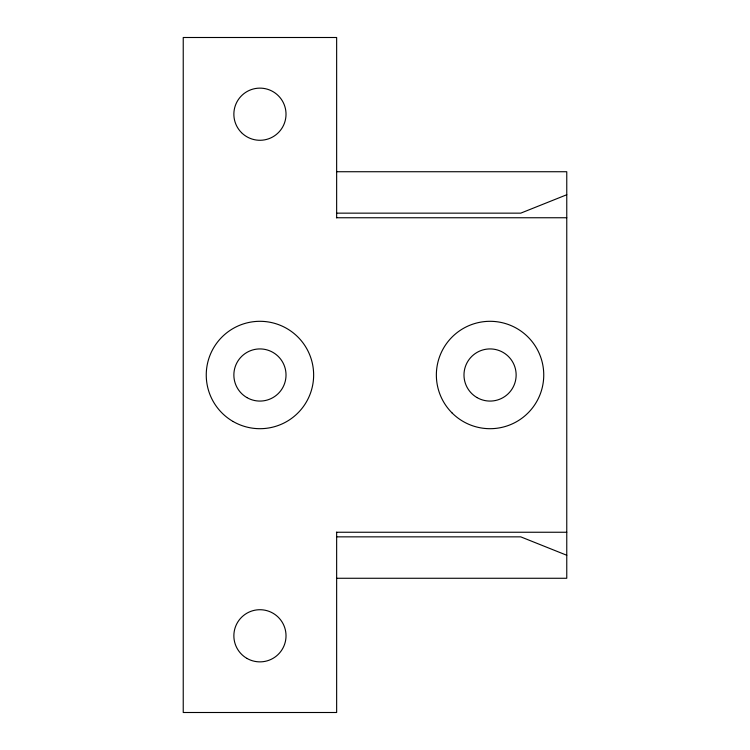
<?xml version="1.0" encoding="UTF-8"?>
<svg xmlns="http://www.w3.org/2000/svg" width="750" height="750" viewBox="0 0 750 750"><rect width="100%" height="100%" fill="white"/><g stroke="black" fill="none" stroke-linecap="round" stroke-linejoin="round"><path stroke-width="1.12" d="M566.766 194.747L520.734 213.15L336.956 213.15M336.647 171.731L566.766 171.731L566.766 578.269L336.647 578.269M336.412 217.753L566.766 217.753M336.412 532.247L566.766 532.247M336.956 536.85L520.734 536.85L566.766 555.253M336.647 217.753L336.647 37.5L183.234 37.5L183.234 712.5L336.647 712.5L336.647 532.247M241.5 132.647A26.081 26.081 0 0 0 285.131 120.956A26.081 26.081 0 0 0 253.191 89.016A26.081 26.081 0 0 0 241.5 132.647M246.9 658.378A26.081 26.081 0 0 0 286.022 635.794A26.081 26.081 0 0 0 246.9 613.209A26.081 26.081 0 0 0 246.9 658.378M246.9 397.584A26.081 26.081 0 0 0 286.022 375A26.081 26.081 0 0 0 246.9 352.416A26.081 26.081 0 0 0 246.9 397.584M477.019 397.584A26.081 26.081 0 0 0 516.141 375A26.081 26.081 0 0 0 477.019 352.416A26.081 26.081 0 0 0 477.019 397.584M233.1 421.5A53.691 53.691 0 0 0 313.641 375A53.691 53.691 0 0 0 233.1 328.5A53.691 53.691 0 0 0 233.1 421.5M452.091 412.969A53.691 53.691 0 0 0 541.922 388.894A53.691 53.691 0 0 0 476.156 323.137A53.691 53.691 0 0 0 452.091 412.969"/></g></svg>
